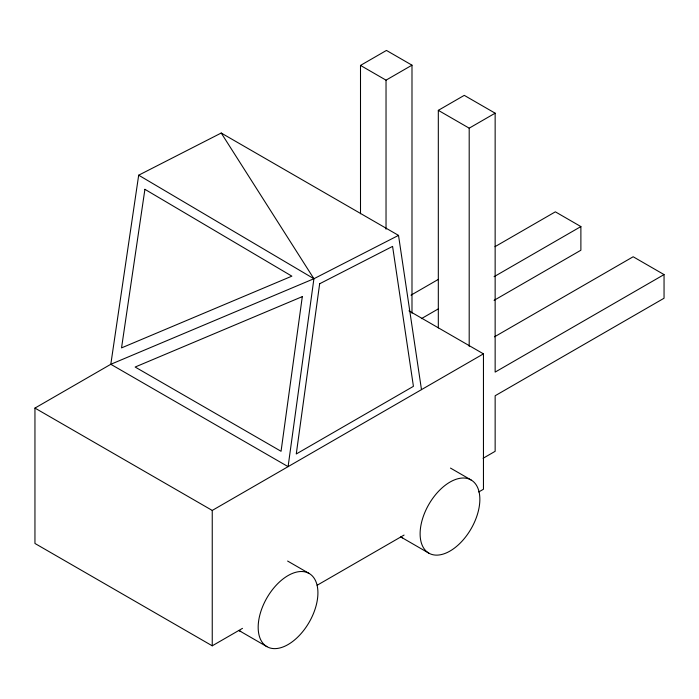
<?xml version="1.0" encoding="UTF-8"?>
<svg xmlns="http://www.w3.org/2000/svg" width="699" height="699" viewBox="0 0 699 699"><rect width="100%" height="100%" fill="white"/><g stroke="black" fill="none" stroke-linecap="round" stroke-linejoin="round"><path stroke-width="1.05" d="M421.48 389.631L398.517 235.388L313.912 278.735L110.809 364.284L138.682 175.196L221.225 133.028L313.912 278.735L288.093 466.644L110.809 364.284L34.95 408.085L34.95 543.464L212.243 645.815L242.483 628.357M360.501 213.763L360.501 65.418L386.451 50.433L411.991 65.173L411.991 313.204M360.501 65.418L386.031 80.158L411.991 65.173M438.317 327.918L438.317 110.346L464.267 95.361L495.145 113.186L495.145 372.095L664.05 274.585L664.05 298.237L495.145 395.748L495.145 451.318L483.096 458.282M438.317 110.346L469.195 128.17L495.145 113.186M410.986 295.179L438.352 279.382M494.962 246.695L555.356 211.832L580.886 226.572L580.886 250.225L494.079 300.343M421.418 318.639L438.404 308.836M494.079 276.69L580.886 226.572M494.464 336.839L633.172 256.76L664.05 274.585M34.95 408.085L212.243 510.436L483.455 353.86L483.455 489.239L478.728 491.965M317.136 585.255L404.074 535.067M221.225 133.028L398.517 235.388M408.95 310.845L483.455 353.86M450.488 468.085L471.109 479.986A42.246 24.395 -60 0 1 457.714 545.43A42.246 24.395 -60 0 1 421.13 524.302A42.246 24.395 -60 0 1 471.109 479.986M428.863 553.162L400.745 536.928A42.246 24.395 -60 0 0 402.659 537.854M287.612 561.044L309.168 573.486A42.246 24.395 -60 0 1 295.773 638.93A42.246 24.395 -60 0 1 259.189 617.802A42.246 24.395 -60 0 1 309.168 573.486M266.922 646.662L238.805 630.428A42.246 24.395 -60 0 0 240.718 631.346M138.682 175.196L313.912 278.735M469.195 128.17L469.195 346.32M386.031 80.158L386.031 229.193M212.243 510.436L212.243 645.815M302.309 296.621L281.059 451.283L135.143 367.036L302.309 296.621M319.661 283.759L296.271 453.974L413.424 386.337L392.585 246.389L319.661 283.759M144.911 189.324L121.539 347.892L291.867 276.157L144.911 189.324"/></g></svg>
